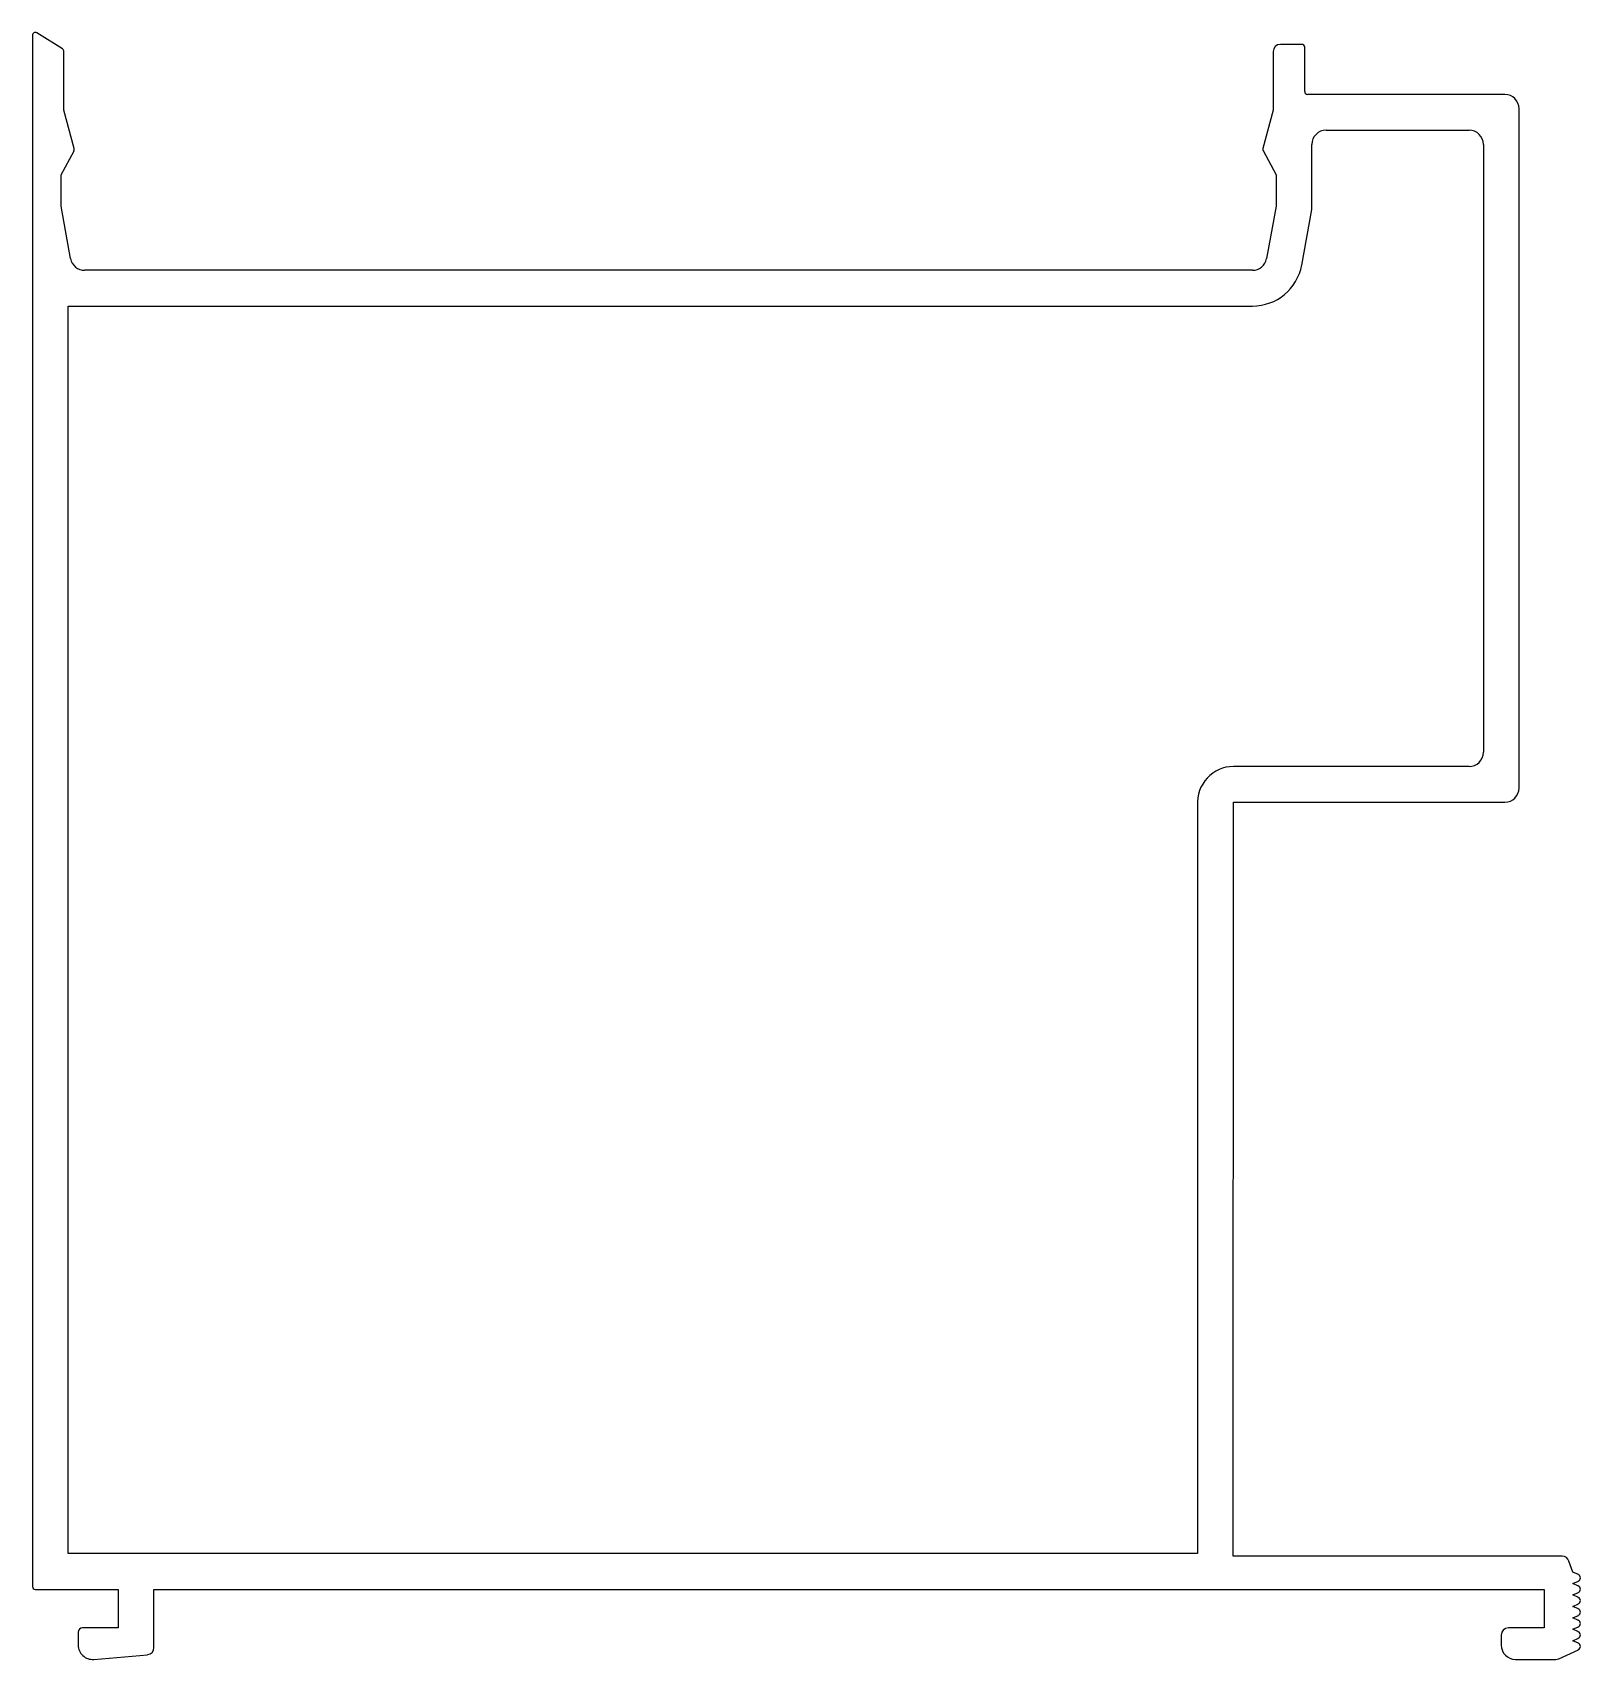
# Model space of a CAD drawing. Extents: x 2760 to 2868, y 1121 to 1235.
import ezdxf

# ---------------------------------------------------------------- set-up
doc = ezdxf.new("R2010")
doc.units = 0
doc.layers.get('0').update_dxf_attribs({"linetype": 'CONTINUOUS'})

msp = doc.modelspace()

# ---------------------------------------------------------------- linework, layer by layer
at = {"color": 0}
for p, q in [((2759.9, 1234.6), (2759.9, 1126.12)), ((2762.01, 1233.65), (2760.21, 1234.77)), ((2762.1, 1229.38), (2762.1, 1233.48)), ((2846.7, 1233.47), (2846.7, 1229.38)), ((2848.7, 1233.97), (2847.2, 1233.97)), ((2848.9, 1230.67), (2848.9, 1233.77)), ((2862.9, 1230.47), (2849.1, 1230.47)), ((2762.82, 1226.69), (2762.1, 1229.38)), ((2846.7, 1229.38), (2845.98, 1226.68)), ((2863.9, 1181.97), (2863.9, 1229.47)), ((2850.4, 1227.97), (2860.4, 1227.97)), ((2849.4, 1222.42), (2849.4, 1226.97)), ((2861.4, 1226.97), (2861.4, 1184.46)), ((2761.9, 1224.84), (2762.81, 1226.53)), ((2846, 1226.54), (2846.9, 1224.85)), ((2761.9, 1222.65), (2761.9, 1224.84)), ((2846.9, 1224.85), (2846.9, 1222.65)), ((2762.57, 1218.99), (2761.9, 1222.65)), ((2846.9, 1222.65), (2846.24, 1218.99)), ((2848.7, 1218.54), (2849.4, 1222.42)), ((2845.25, 1218.17), (2763.55, 1218.17)), ((2762.4, 1128.42), (2762.4, 1215.67)), ((2762.4, 1215.67), (2845.25, 1215.67)), ((2860.4, 1183.46), (2843.91, 1183.46)), ((2841.4, 1180.76), (2841.4, 1128.42)), ((2843.9, 1128.23), (2843.91, 1180.97)), ((2843.91, 1180.97), (2862.9, 1180.97)), ((2841.4, 1128.42), (2762.4, 1128.42)), ((2866.92, 1128.23), (2843.9, 1128.23)), ((2867.67, 1127.13), (2867.39, 1127.9)), ((2868.05, 1126.95), (2867.67, 1127.13)), ((2867.67, 1126.33), (2868.05, 1126.5)), ((2760.1, 1125.92), (2765.9, 1125.92)), ((2765.9, 1125.92), (2765.9, 1123.22)), ((2768.4, 1121.85), (2768.4, 1125.92)), ((2768.4, 1125.92), (2865.65, 1125.92)), ((2865.65, 1125.92), (2865.65, 1123.22)), ((2868.05, 1126.15), (2867.67, 1126.33)), ((2867.67, 1125.53), (2868.05, 1125.7)), ((2868.05, 1125.35), (2867.67, 1125.53)), ((2867.67, 1124.73), (2868.05, 1124.9)), ((2868.05, 1124.55), (2867.67, 1124.73)), ((2765.9, 1123.22), (2763.4, 1123.22)), ((2865.65, 1123.22), (2863.15, 1123.22)), ((2867.67, 1123.93), (2868.05, 1124.1)), ((2868.05, 1123.75), (2867.67, 1123.93)), ((2867.67, 1123.13), (2868.05, 1123.3)), ((2868.05, 1122.95), (2867.67, 1123.13)), ((2763.1, 1122.92), (2763.1, 1122.02)), ((2862.65, 1122.72), (2862.65, 1122.02)), ((2867.67, 1122.33), (2868.05, 1122.5)), ((2868.05, 1122.15), (2867.67, 1122.33)), ((2764.19, 1121.02), (2767.95, 1121.35)), ((2863.65, 1121.02), (2866.46, 1121.02)), ((2866.67, 1121.06), (2868.05, 1121.7))]:
    msp.add_line(p, q, dxfattribs=at)
for centre, radius, start, end in [((2760.1, 1234.6), 0.2, 58, 180), ((2761.9, 1233.48), 0.2, 0, 58), ((2847.2, 1233.47), 0.5, 90, 180), ((2848.7, 1233.77), 0.2, 0, 90), ((2849.1, 1230.67), 0.2, 180, 270), ((2862.9, 1229.47), 1, 0, 90), ((2850.4, 1226.97), 1, 90, 180), ((2860.4, 1226.97), 1, 0, 90), ((2762.6, 1226.63), 0.227, 333.6804, 15.0104), ((2846.17, 1226.63), 0.2, 164.9896, 208.2005), ((2763.55, 1219.17), 1, 190.3226, 270), ((2845.25, 1219.17), 1, 270, 349.6774), ((2845.25, 1219.17), 3.5, 270, 349.6774), ((2843.94, 1180.93), 2.54, 90.6804, 183.7034), ((2860.4, 1184.46), 1, 270, 0), ((2862.9, 1181.97), 1, 270, 360), ((2866.92, 1127.73), 0.5, 20, 89.999), ((2867.94, 1126.73), 0.25, 294.7804, 65.2196), ((2760.1, 1126.12), 0.2, 180, 270), ((2867.94, 1125.93), 0.25, 294.7804, 65.2196), ((2867.94, 1125.13), 0.25, 294.7804, 65.2196), ((2867.94, 1124.33), 0.25, 294.7804, 65.2196), ((2763.4, 1122.92), 0.3, 90, 180), ((2863.15, 1122.72), 0.5, 90, 180), ((2867.94, 1123.53), 0.25, 294.7804, 65.2196), ((2764.1, 1122.02), 1, 180, 275), ((2863.65, 1122.02), 1, 180, 270), ((2867.94, 1122.73), 0.25, 294.7804, 65.2196), ((2867.94, 1121.93), 0.25, 294.7804, 65.2196), ((2767.9, 1121.85), 0.5, 275, 0), ((2866.46, 1121.52), 0.5, 270, 294.7804)]:
    msp.add_arc(centre, radius, start, end, dxfattribs=at)

doc.saveas('drawing.dxf')
